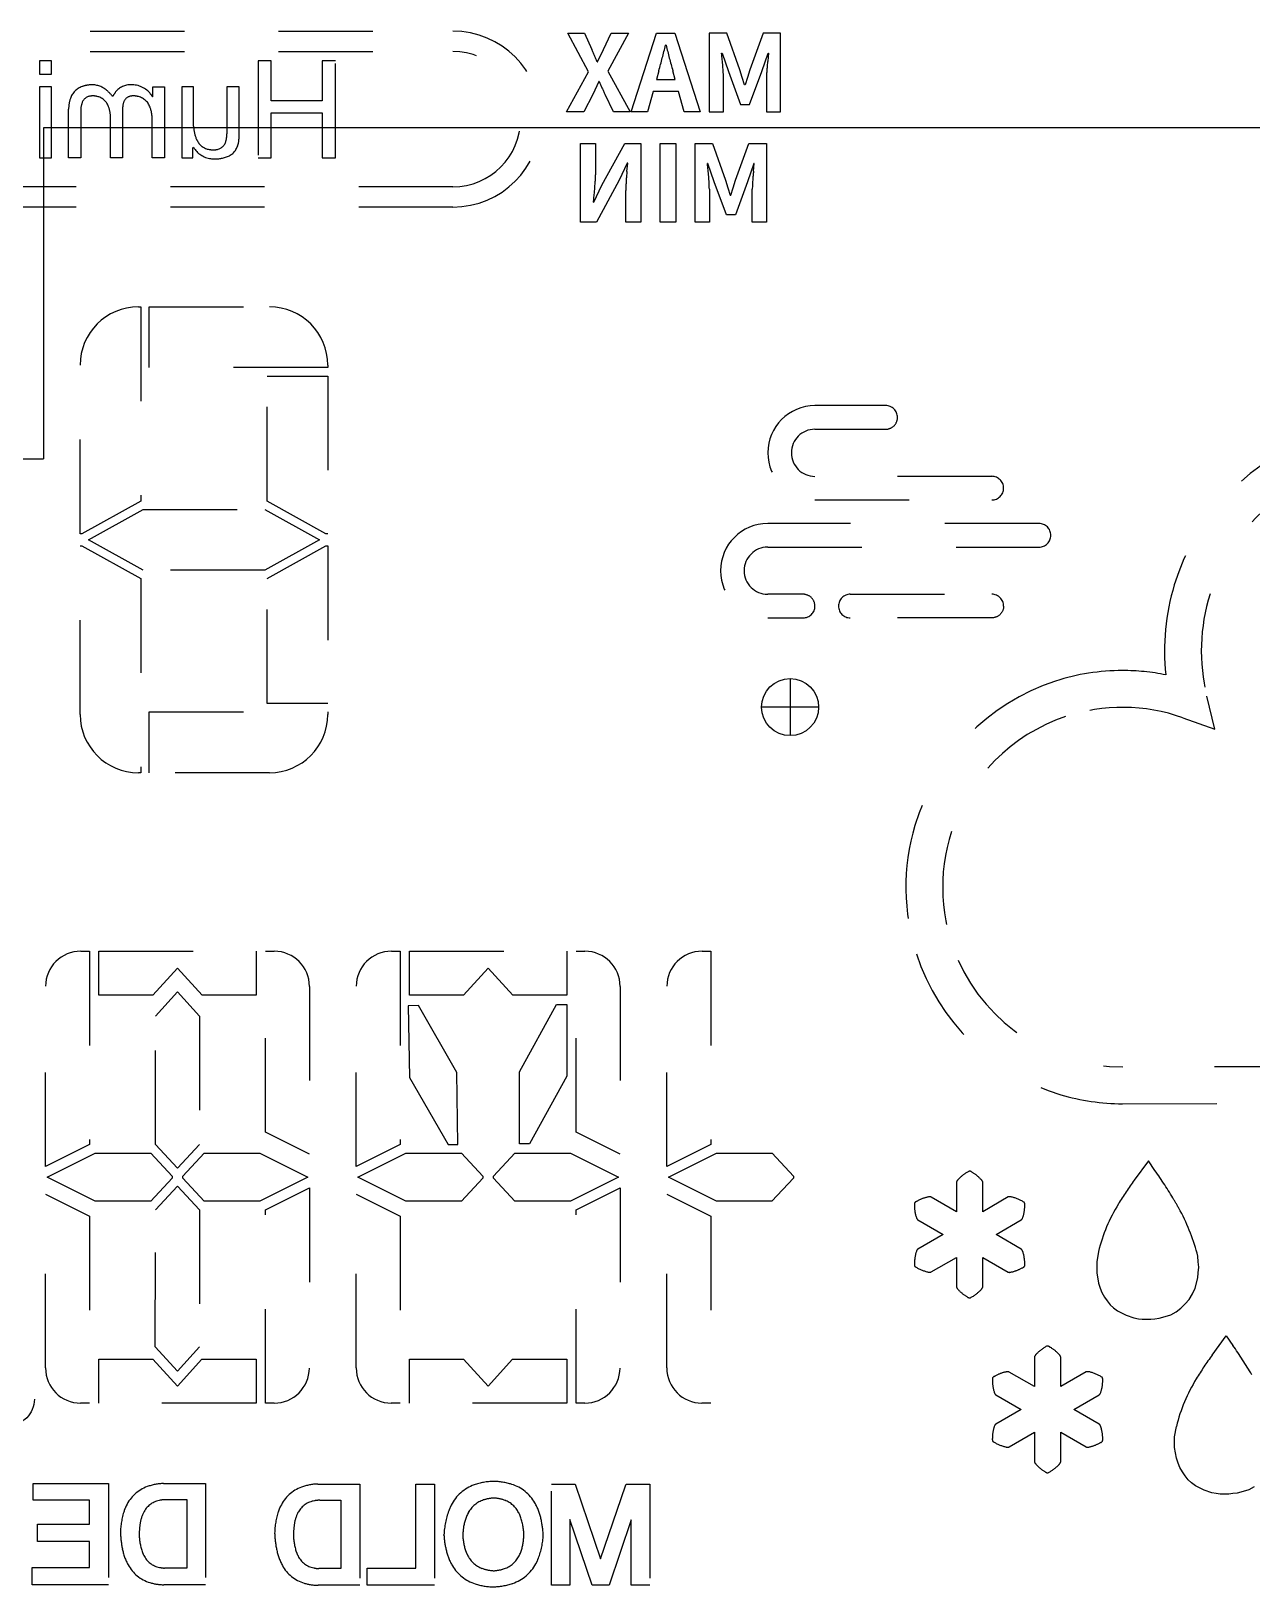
# Model space of a CAD drawing. Header units: millimetres. Extents: x 314 to 590, y -134 to 215.
# Drawn here: x 341.09 to 362.26, y 150.48 to 177.47 of the extents above; entities that cross this region are included whole.
import ezdxf

# ---------------------------------------------------------------- set-up
doc = ezdxf.new("R2010")
doc.units = ezdxf.units.MM
doc.header["$LTSCALE"] = 16.335
doc.linetypes.add('HIDDEN', pattern=[0.2, 0.1, -0.1])
doc.layers.get('0').update_dxf_attribs({"linetype": 'CONTINUOUS'})
doc.layers.add('DEFAULT_2', color=8, linetype='HIDDEN')

msp = doc.modelspace()

# ---------------------------------------------------------------- linework, layer by layer
at = {"color": 7, "linetype": 'Continuous'}
for p, q in [((341.306, 175.789), (341.306, 170.049)), ((367.206, 175.789), (341.306, 175.789)), ((336.856, 170.049), (341.306, 170.049))]:
    msp.add_line(p, q, dxfattribs=at)
at = {"layer": 'DEFAULT_2', "color": 8, "linetype": 'HIDDEN'}
for p, q in [((335.583, 177.467), (348.408, 177.467)), ((350.761, 176.759), (350.402, 177.431)), ((350.402, 177.431), (350.689, 177.431)), ((350.689, 177.431), (350.818, 177.149)), ((351.018, 177.149), (351.155, 177.431)), ((351.456, 177.431), (351.097, 176.772)), ((351.155, 177.431), (351.456, 177.431)), ((351.499, 176.068), (351.937, 177.431)), ((351.937, 177.431), (352.257, 177.431)), ((352.257, 177.431), (352.694, 176.068)), ((352.854, 177.431), (352.854, 176.068)), ((353.156, 177.431), (352.854, 177.431)), ((353.382, 176.794), (353.156, 177.431)), ((353.789, 177.431), (353.557, 176.794)), ((354.091, 177.431), (353.789, 177.431)), ((354.091, 176.068), (354.091, 177.431)), ((335.583, 177.114), (348.408, 177.114)), ((350.917, 176.934), (351.018, 177.149)), ((352.106, 177.223), (352.097, 177.223)), ((353.067, 177.083), (353.076, 177.083)), ((353.076, 177.083), (353.187, 176.764)), ((353.765, 176.764), (353.874, 177.083)), ((353.881, 177.083), (353.867, 176.948)), ((353.874, 177.083), (353.881, 177.083)), ((341.238, 176.949), (341.238, 176.719)), ((341.449, 176.949), (341.238, 176.949)), ((341.449, 176.719), (341.449, 176.949)), ((345.029, 176.949), (345.029, 175.269)), ((345.258, 176.949), (345.029, 176.949)), ((345.258, 176.26), (345.258, 176.949)), ((346.14, 176.949), (346.14, 176.26)), ((346.369, 176.949), (346.14, 176.949)), ((346.369, 175.269), (346.369, 176.949)), ((350.908, 176.934), (350.917, 176.934)), ((353.424, 176.663), (353.382, 176.794)), ((353.557, 176.794), (353.515, 176.663)), ((341.238, 176.719), (341.449, 176.719)), ((350.378, 176.068), (350.761, 176.759)), ((350.939, 176.595), (350.832, 176.37)), ((350.946, 176.595), (350.939, 176.595)), ((351.097, 176.772), (351.48, 176.068)), ((351.979, 176.779), (351.939, 176.63)), ((351.939, 176.63), (352.263, 176.63)), ((352.263, 176.63), (352.222, 176.779)), ((353.102, 176.068), (353.102, 176.637)), ((353.187, 176.764), (353.397, 176.192)), ((353.465, 176.532), (353.424, 176.663)), ((353.474, 176.532), (353.465, 176.532)), ((353.515, 176.663), (353.474, 176.532)), ((353.553, 176.192), (353.765, 176.764)), ((353.846, 176.637), (353.846, 176.068)), ((341.238, 176.499), (341.238, 175.269)), ((341.449, 176.499), (341.238, 176.499)), ((341.449, 175.269), (341.449, 176.499)), ((342.505, 176.334), (342.514, 176.343)), ((343.202, 176.324), (343.202, 176.499)), ((343.202, 176.499), (343.404, 176.499)), ((343.404, 176.499), (343.404, 175.269)), ((343.707, 176.499), (343.707, 175.269)), ((343.909, 176.499), (343.707, 176.499)), ((343.909, 175.82), (343.909, 176.499)), ((344.487, 176.499), (344.487, 175.682)), ((344.699, 176.499), (344.487, 176.499)), ((344.699, 175.617), (344.699, 176.499)), ((346.14, 176.26), (345.258, 176.26)), ((350.832, 176.37), (350.68, 176.068)), ((351.191, 176.068), (351.046, 176.37)), ((351.88, 176.418), (351.784, 176.068)), ((352.322, 176.418), (351.88, 176.418)), ((352.417, 176.068), (352.322, 176.418)), ((341.743, 175.269), (341.743, 176.113)), ((341.954, 176.058), (341.954, 175.269)), ((342.468, 175.269), (342.468, 176.012)), ((342.679, 176.113), (342.679, 175.269)), ((345.258, 175.269), (345.258, 176.049)), ((345.258, 176.049), (346.14, 176.049)), ((346.14, 176.049), (346.14, 175.269)), ((350.68, 176.068), (350.378, 176.068)), ((351.48, 176.068), (351.191, 176.068)), ((351.784, 176.068), (351.499, 176.068)), ((352.694, 176.068), (352.417, 176.068)), ((352.854, 176.068), (353.102, 176.068)), ((353.397, 176.192), (353.553, 176.192)), ((353.846, 176.068), (354.091, 176.068)), ((343.193, 175.269), (343.193, 175.939)), ((343.9, 175.443), (343.909, 175.452)), ((343.9, 175.269), (343.9, 175.443)), ((350.623, 174.155), (350.623, 175.517)), ((350.623, 175.517), (350.881, 175.517)), ((350.881, 175.517), (350.881, 174.972)), ((350.992, 174.792), (351.387, 175.517)), ((351.387, 175.517), (351.665, 175.517)), ((351.665, 175.517), (351.665, 174.155)), ((352, 174.155), (352, 175.517)), ((352, 175.517), (352.273, 175.517)), ((352.273, 175.517), (352.273, 174.155)), ((352.608, 174.155), (352.608, 175.517)), ((352.608, 175.517), (352.91, 175.517)), ((352.91, 175.517), (353.136, 174.88)), ((353.311, 174.88), (353.543, 175.517)), ((353.543, 175.517), (353.845, 175.517)), ((353.845, 175.517), (353.845, 174.155)), ((341.238, 175.269), (341.449, 175.269)), ((341.954, 175.269), (341.743, 175.269)), ((342.679, 175.269), (342.468, 175.269)), ((343.404, 175.269), (343.193, 175.269)), ((343.707, 175.269), (343.9, 175.269)), ((345.029, 175.269), (345.258, 175.269)), ((346.14, 175.269), (346.369, 175.269)), ((351.432, 175.175), (351.294, 174.882)), ((351.427, 175.031), (351.441, 175.175)), ((351.441, 175.175), (351.432, 175.175)), ((352.831, 175.169), (352.822, 175.169)), ((352.941, 174.851), (352.831, 175.169)), ((353.628, 175.169), (353.519, 174.851)), ((353.621, 175.035), (353.635, 175.169)), ((353.635, 175.169), (353.628, 175.169)), ((348.408, 174.767), (335.583, 174.767)), ((350.855, 174.497), (350.992, 174.792)), ((351.294, 174.882), (350.9, 174.155)), ((351.408, 174.155), (351.408, 174.702)), ((352.856, 174.724), (352.856, 174.155)), ((353.151, 174.278), (352.941, 174.851)), ((353.136, 174.88), (353.178, 174.75)), ((353.178, 174.75), (353.219, 174.619)), ((353.228, 174.619), (353.269, 174.75)), ((353.269, 174.75), (353.311, 174.88)), ((353.519, 174.851), (353.308, 174.278)), ((353.6, 174.155), (353.6, 174.724)), ((348.408, 174.414), (335.583, 174.414)), ((350.846, 174.497), (350.855, 174.497)), ((353.219, 174.619), (353.228, 174.619)), ((350.9, 174.155), (350.623, 174.155)), ((351.665, 174.155), (351.408, 174.155)), ((352.273, 174.155), (352, 174.155)), ((352.856, 174.155), (352.608, 174.155)), ((353.308, 174.278), (353.151, 174.278)), ((353.845, 174.155), (353.6, 174.155)), ((342.953, 172.682), (342.995, 172.682)), ((342.995, 172.682), (342.995, 169.314)), ((343.141, 171.629), (343.141, 172.682)), ((343.141, 172.682), (345.227, 172.682)), ((341.941, 168.747), (341.941, 171.671)), ((346.238, 171.671), (346.238, 171.629)), ((346.238, 171.629), (343.141, 171.629)), ((345.185, 169.314), (345.185, 171.483)), ((345.185, 171.483), (346.238, 171.483)), ((346.238, 171.483), (346.238, 168.747)), ((355.914, 170.969), (354.687, 170.969)), ((355.993, 170.576), (356.002, 170.58)), ((356.002, 170.58), (356.011, 170.585)), ((356.011, 170.585), (356.02, 170.59)), ((356.02, 170.59), (356.028, 170.595)), ((356.028, 170.595), (356.036, 170.601)), ((356.036, 170.601), (356.044, 170.607)), ((356.044, 170.607), (356.051, 170.613)), ((356.051, 170.613), (356.058, 170.62)), ((356.058, 170.62), (356.065, 170.627)), ((356.065, 170.627), (356.072, 170.635)), ((356.072, 170.635), (356.078, 170.642)), ((356.078, 170.642), (356.083, 170.65)), ((356.083, 170.65), (356.089, 170.659)), ((356.089, 170.659), (356.094, 170.667)), ((356.094, 170.667), (356.098, 170.676)), ((356.098, 170.676), (356.102, 170.685)), ((356.102, 170.685), (356.106, 170.695)), ((356.106, 170.695), (356.109, 170.704)), ((356.109, 170.704), (356.112, 170.714)), ((356.112, 170.714), (356.114, 170.724)), ((356.114, 170.724), (356.116, 170.734)), ((356.116, 170.734), (356.117, 170.744)), ((356.117, 170.744), (356.118, 170.754)), ((356.118, 170.754), (356.118, 170.765)), ((354.687, 170.56), (355.914, 170.56)), ((355.914, 170.56), (355.924, 170.561)), ((355.924, 170.561), (355.935, 170.561)), ((355.935, 170.561), (355.945, 170.563)), ((355.945, 170.563), (355.955, 170.564)), ((355.955, 170.564), (355.965, 170.567)), ((355.965, 170.567), (355.975, 170.57)), ((355.975, 170.57), (355.984, 170.573)), ((355.984, 170.573), (355.993, 170.576)), ((357.754, 169.742), (354.687, 169.742)), ((342.995, 169.314), (341.974, 168.747)), ((346.206, 168.747), (345.185, 169.314)), ((354.687, 169.333), (357.754, 169.333)), ((342.086, 168.642), (343.034, 169.168)), ((343.034, 169.168), (345.146, 169.168)), ((345.146, 169.168), (346.094, 168.642)), ((341.974, 168.747), (341.941, 168.747)), ((346.238, 168.747), (346.206, 168.747)), ((358.573, 168.924), (353.868, 168.924)), ((341.941, 165.613), (341.941, 168.536)), ((341.941, 168.536), (341.974, 168.536)), ((341.974, 168.536), (342.995, 167.97)), ((343.034, 168.115), (342.086, 168.642)), ((346.094, 168.642), (345.146, 168.115)), ((345.185, 167.97), (346.206, 168.536)), ((346.206, 168.536), (346.238, 168.536)), ((346.238, 168.536), (346.238, 165.801)), ((353.868, 168.515), (358.573, 168.515)), ((342.995, 167.97), (342.995, 164.602)), ((345.146, 168.115), (343.034, 168.115)), ((345.185, 165.801), (345.185, 167.97)), ((354.482, 167.697), (353.868, 167.697)), ((354.492, 167.697), (354.482, 167.697)), ((354.503, 167.696), (354.492, 167.697)), ((354.513, 167.694), (354.503, 167.696)), ((354.523, 167.693), (354.513, 167.694)), ((354.533, 167.69), (354.523, 167.693)), ((354.543, 167.688), (354.533, 167.69)), ((354.552, 167.684), (354.543, 167.688)), ((354.562, 167.681), (354.552, 167.684)), ((354.571, 167.677), (354.562, 167.681)), ((354.579, 167.672), (354.571, 167.677)), ((354.588, 167.667), (354.579, 167.672)), ((354.596, 167.662), (354.588, 167.667)), ((354.604, 167.656), (354.596, 167.662)), ((354.612, 167.65), (354.604, 167.656)), ((354.619, 167.644), (354.612, 167.65)), ((354.627, 167.637), (354.619, 167.644)), ((354.633, 167.63), (354.627, 167.637)), ((354.64, 167.622), (354.633, 167.63)), ((354.646, 167.615), (354.64, 167.622)), ((354.652, 167.607), (354.646, 167.615)), ((355.3, 167.697), (357.754, 167.697)), ((354.657, 167.598), (354.652, 167.607)), ((354.662, 167.59), (354.657, 167.598)), ((354.666, 167.581), (354.662, 167.59)), ((354.67, 167.572), (354.666, 167.581)), ((354.674, 167.563), (354.67, 167.572)), ((354.677, 167.553), (354.674, 167.563)), ((354.68, 167.543), (354.677, 167.553)), ((354.682, 167.534), (354.68, 167.543)), ((354.684, 167.523), (354.682, 167.534)), ((354.685, 167.513), (354.684, 167.523)), ((354.686, 167.503), (354.685, 167.513)), ((354.687, 167.492), (354.686, 167.503)), ((357.892, 167.341), (357.885, 167.334)), ((357.899, 167.348), (357.892, 167.341)), ((357.906, 167.355), (357.899, 167.348)), ((357.912, 167.362), (357.906, 167.355)), ((357.918, 167.37), (357.912, 167.362)), ((357.924, 167.378), (357.918, 167.37)), ((357.929, 167.386), (357.924, 167.378)), ((357.934, 167.395), (357.929, 167.386)), ((357.939, 167.404), (357.934, 167.395)), ((357.943, 167.413), (357.939, 167.404)), ((357.947, 167.422), (357.943, 167.413)), ((357.95, 167.432), (357.947, 167.422)), ((357.953, 167.441), (357.95, 167.432)), ((357.955, 167.451), (357.953, 167.441)), ((357.957, 167.461), (357.955, 167.451)), ((357.958, 167.471), (357.957, 167.461)), ((357.959, 167.482), (357.958, 167.471)), ((357.959, 167.492), (357.959, 167.482)), ((353.868, 167.288), (354.482, 167.288)), ((357.754, 167.288), (355.3, 167.288)), ((357.765, 167.288), (357.754, 167.288)), ((357.775, 167.289), (357.765, 167.288)), ((357.786, 167.29), (357.775, 167.289)), ((357.796, 167.292), (357.786, 167.29)), ((357.806, 167.294), (357.796, 167.292)), ((357.815, 167.297), (357.806, 167.294)), ((357.825, 167.3), (357.815, 167.297)), ((357.834, 167.304), (357.825, 167.3)), ((357.843, 167.308), (357.834, 167.304)), ((357.852, 167.312), (357.843, 167.308)), ((357.861, 167.317), (357.852, 167.312)), ((357.869, 167.323), (357.861, 167.317)), ((357.877, 167.328), (357.869, 167.323)), ((357.885, 167.334), (357.877, 167.328)), ((346.238, 165.801), (345.185, 165.801)), ((361.624, 165.357), (361.483, 165.932)), ((343.141, 164.602), (343.141, 165.655)), ((343.141, 165.655), (346.238, 165.655)), ((346.238, 165.655), (346.238, 165.613)), ((361.066, 165.555), (361.624, 165.357)), ((342.995, 164.602), (342.953, 164.602)), ((345.227, 164.602), (343.141, 164.602)), ((341.954, 161.505), (342.106, 161.505)), ((342.106, 161.505), (342.105, 158.15)), ((342.267, 160.742), (342.268, 161.505)), ((342.268, 161.505), (344.997, 161.504)), ((344.997, 161.504), (344.997, 160.742)), ((345.157, 158.363), (345.158, 161.504)), ((345.158, 161.504), (345.31, 161.504)), ((347.342, 161.505), (347.494, 161.505)), ((347.494, 161.505), (347.493, 158.15)), ((347.655, 160.742), (347.655, 161.505)), ((347.655, 161.505), (350.385, 161.504)), ((350.385, 161.504), (350.384, 160.742)), ((350.545, 158.363), (350.546, 161.504)), ((350.546, 161.504), (350.698, 161.504)), ((352.729, 161.505), (352.882, 161.505)), ((352.882, 161.505), (352.881, 158.15)), ((343.632, 161.211), (343.206, 160.742)), ((344.058, 160.742), (343.632, 161.211)), ((349.02, 161.211), (348.594, 160.742)), ((349.446, 160.742), (349.02, 161.211)), ((341.342, 157.769), (341.343, 160.895)), ((345.921, 160.894), (345.92, 157.981)), ((346.73, 157.769), (346.731, 160.895)), ((351.308, 160.894), (351.307, 157.981)), ((352.118, 157.769), (352.119, 160.895)), ((343.206, 160.742), (342.267, 160.742)), ((343.249, 160.379), (343.632, 160.8)), ((343.632, 160.8), (344.015, 160.378)), ((344.997, 160.742), (344.058, 160.742)), ((348.594, 160.742), (347.655, 160.742)), ((350.384, 160.742), (349.446, 160.742)), ((343.248, 158.151), (343.249, 160.379)), ((344.015, 160.378), (344.014, 158.151)), ((347.81, 160.56), (347.633, 160.556)), ((347.633, 160.556), (347.655, 159.315)), ((348.474, 159.402), (347.81, 160.56)), ((349.563, 159.412), (350.207, 160.58)), ((350.207, 160.58), (350.384, 160.58)), ((350.384, 160.58), (350.384, 159.339)), ((347.655, 159.315), (348.323, 158.15)), ((348.496, 158.153), (348.474, 159.402)), ((349.563, 158.162), (349.563, 159.412)), ((350.384, 159.339), (349.736, 158.162)), ((373.049, 159.497), (360.024, 159.497)), ((360.021, 158.859), (373.525, 158.883)), ((345.92, 157.981), (345.157, 158.363)), ((351.307, 157.981), (350.545, 158.363)), ((342.105, 158.15), (341.342, 157.769)), ((341.37, 157.585), (342.205, 158.002)), ((342.205, 158.002), (343.167, 158.002)), ((343.167, 158.002), (343.539, 157.604)), ((343.631, 157.741), (343.248, 158.151)), ((344.014, 158.151), (343.631, 157.741)), ((343.723, 157.604), (344.095, 158.001)), ((344.095, 158.001), (345.057, 158.001)), ((345.057, 158.001), (345.892, 157.584)), ((347.493, 158.15), (346.73, 157.769)), ((346.758, 157.585), (347.593, 158.002)), ((347.593, 158.002), (348.555, 158.002)), ((348.323, 158.15), (348.496, 158.153)), ((348.555, 158.002), (348.927, 157.604)), ((349.111, 157.604), (349.483, 158.001)), ((349.483, 158.001), (350.445, 158.001)), ((349.736, 158.162), (349.563, 158.162)), ((350.445, 158.001), (351.279, 157.584)), ((352.881, 158.15), (352.118, 157.769)), ((352.146, 157.585), (352.98, 158.002)), ((352.98, 158.002), (353.943, 158.002)), ((353.943, 158.002), (354.315, 157.604)), ((357.418, 157.667), (357.409, 157.672)), ((357.427, 157.661), (357.418, 157.667)), ((357.436, 157.655), (357.427, 157.661)), ((357.445, 157.649), (357.436, 157.655)), ((357.455, 157.642), (357.445, 157.649)), ((360.469, 157.869), (360.224, 157.533)), ((360.584, 157.701), (360.469, 157.869)), ((342.205, 157.168), (341.37, 157.585)), ((343.539, 157.565), (343.167, 157.167)), ((343.248, 157.018), (343.631, 157.428)), ((343.539, 157.604), (343.539, 157.565)), ((343.631, 157.428), (344.014, 157.018)), ((343.723, 157.565), (343.723, 157.604)), ((344.095, 157.167), (343.723, 157.565)), ((345.892, 157.584), (345.057, 157.167)), ((345.157, 157.018), (345.92, 157.399)), ((345.92, 157.399), (345.919, 154.273)), ((347.592, 157.168), (346.758, 157.585)), ((348.927, 157.565), (348.555, 157.167)), ((348.927, 157.604), (348.927, 157.565)), ((349.111, 157.565), (349.111, 157.604)), ((349.483, 157.167), (349.111, 157.565)), ((351.279, 157.584), (350.445, 157.167)), ((350.544, 157.018), (351.307, 157.399)), ((351.307, 157.399), (351.306, 154.273)), ((352.98, 157.168), (352.146, 157.585)), ((354.315, 157.565), (353.942, 157.167)), ((354.315, 157.604), (354.315, 157.565)), ((357.141, 157.491), (357.141, 156.986)), ((357.172, 157.546), (357.165, 157.538)), ((357.18, 157.554), (357.172, 157.546)), ((357.188, 157.562), (357.18, 157.554)), ((357.598, 156.986), (357.598, 157.495)), ((341.341, 154.275), (341.342, 157.29)), ((341.342, 157.29), (342.105, 156.909)), ((343.167, 157.167), (342.205, 157.168)), ((345.057, 157.167), (344.095, 157.167)), ((346.729, 154.275), (346.73, 157.29)), ((346.73, 157.29), (347.493, 156.909)), ((348.555, 157.167), (347.592, 157.168)), ((350.445, 157.167), (349.483, 157.167)), ((352.117, 154.275), (352.118, 157.29)), ((352.118, 157.29), (352.881, 156.909)), ((353.942, 157.167), (352.98, 157.168)), ((356.46, 157.17), (356.452, 157.165)), ((356.47, 157.175), (356.46, 157.17)), ((356.479, 157.18), (356.47, 157.175)), ((356.49, 157.185), (356.479, 157.18)), ((356.501, 157.19), (356.49, 157.185)), ((357.141, 156.986), (356.703, 157.238)), ((358.039, 157.241), (357.598, 156.986)), ((358.1, 157.239), (358.09, 157.241)), ((358.326, 157.076), (358.327, 157.086)), ((358.327, 157.086), (358.327, 157.096)), ((342.105, 156.909), (342.104, 153.664)), ((343.247, 154.643), (343.248, 157.018)), ((344.014, 157.018), (344.013, 154.643)), ((345.156, 153.663), (345.157, 157.018)), ((347.493, 156.909), (347.492, 153.664)), ((350.543, 153.663), (350.544, 157.018)), ((352.881, 156.909), (352.88, 153.664)), ((356.441, 156.898), (356.444, 156.888)), ((356.471, 156.844), (356.912, 156.589)), ((357.827, 156.589), (358.264, 156.842)), ((358.324, 157.042), (358.325, 157.054)), ((358.325, 157.065), (358.326, 157.076)), ((358.325, 157.054), (358.325, 157.065)), ((356.912, 156.589), (356.471, 156.335)), ((358.264, 156.337), (357.827, 156.589)), ((358.296, 156.282), (358.293, 156.292)), ((359.603, 156.296), (359.573, 156.115)), ((356.413, 156.103), (356.412, 156.093)), ((356.412, 156.093), (356.412, 156.083)), ((356.414, 156.125), (356.413, 156.114)), ((356.413, 156.114), (356.413, 156.103)), ((356.415, 156.137), (356.414, 156.125)), ((356.703, 155.941), (357.141, 156.193)), ((357.141, 156.193), (357.141, 155.688)), ((357.598, 156.193), (358.039, 155.938)), ((357.598, 155.684), (357.598, 156.193)), ((358.259, 155.999), (358.269, 156.004)), ((358.269, 156.004), (358.278, 156.009)), ((358.278, 156.009), (358.287, 156.014)), ((359.573, 156.115), (359.573, 155.927)), ((361.335, 156.115), (361.327, 156.213)), ((361.342, 156.025), (361.335, 156.115)), ((361.335, 155.927), (361.342, 156.025)), ((356.64, 155.94), (356.65, 155.938)), ((358.238, 155.989), (358.249, 155.994)), ((358.249, 155.994), (358.259, 155.999)), ((359.573, 155.927), (359.603, 155.746)), ((359.603, 155.746), (359.633, 155.656)), ((361.282, 155.656), (361.327, 155.837)), ((361.327, 155.837), (361.335, 155.927)), ((357.284, 155.537), (357.294, 155.53)), ((357.294, 155.53), (357.303, 155.524)), ((357.303, 155.524), (357.312, 155.518)), ((357.312, 155.518), (357.321, 155.512)), ((357.321, 155.512), (357.329, 155.507)), ((357.567, 155.631), (357.573, 155.639)), ((359.633, 155.656), (359.663, 155.581)), ((359.663, 155.581), (359.709, 155.505)), ((359.709, 155.505), (359.754, 155.437)), ((361.177, 155.46), (361.237, 155.558)), ((361.237, 155.558), (361.282, 155.656)), ((359.754, 155.437), (359.806, 155.37)), ((359.806, 155.37), (359.867, 155.317)), ((359.867, 155.317), (359.934, 155.264)), ((359.934, 155.264), (360.085, 155.189)), ((360.763, 155.166), (360.86, 155.196)), ((360.86, 155.196), (360.951, 155.249)), ((360.951, 155.249), (361.033, 155.309)), ((361.033, 155.309), (361.109, 155.385)), ((361.109, 155.385), (361.177, 155.46)), ((360.085, 155.189), (360.22, 155.144)), ((360.22, 155.144), (360.296, 155.129)), ((360.296, 155.129), (360.364, 155.121)), ((360.364, 155.121), (360.514, 155.121)), ((360.514, 155.121), (360.582, 155.129)), ((360.582, 155.129), (360.657, 155.136)), ((360.657, 155.136), (360.763, 155.166)), ((361.576, 154.498), (361.82, 154.834)), ((361.82, 154.834), (361.935, 154.667)), ((342.265, 153.664), (342.265, 154.427)), ((342.265, 154.427), (343.204, 154.427)), ((343.204, 154.427), (343.63, 153.957)), ((343.63, 154.221), (343.247, 154.643)), ((344.013, 154.643), (343.63, 154.221)), ((343.63, 153.957), (344.056, 154.427)), ((344.056, 154.427), (344.995, 154.426)), ((344.995, 154.426), (344.994, 153.663)), ((347.653, 153.664), (347.653, 154.427)), ((347.653, 154.427), (348.592, 154.427)), ((348.592, 154.427), (349.018, 153.957)), ((349.018, 153.957), (349.444, 154.427)), ((349.444, 154.427), (350.382, 154.426)), ((350.382, 154.426), (350.382, 153.663)), ((358.492, 154.456), (358.492, 153.951)), ((358.524, 154.512), (358.517, 154.504)), ((358.769, 154.632), (358.761, 154.637)), ((358.778, 154.627), (358.769, 154.632)), ((358.787, 154.621), (358.778, 154.627)), ((358.797, 154.614), (358.787, 154.621)), ((358.807, 154.607), (358.797, 154.614)), ((358.95, 153.951), (358.95, 154.461)), ((357.812, 154.135), (357.804, 154.131)), ((357.821, 154.14), (357.812, 154.135)), ((357.831, 154.145), (357.821, 154.14)), ((357.841, 154.15), (357.831, 154.145)), ((357.852, 154.155), (357.841, 154.15)), ((358.492, 153.951), (358.055, 154.204)), ((359.391, 154.206), (358.95, 153.951)), ((359.452, 154.205), (359.442, 154.207)), ((357.793, 153.863), (357.796, 153.853)), ((359.675, 154.007), (359.676, 154.019)), ((359.676, 154.019), (359.677, 154.03)), ((359.677, 154.03), (359.678, 154.041)), ((359.678, 154.052), (359.678, 154.062)), ((359.678, 154.041), (359.678, 154.052)), ((342.104, 153.664), (341.952, 153.664)), ((344.994, 153.663), (342.265, 153.664)), ((345.308, 153.663), (345.156, 153.663)), ((347.492, 153.664), (347.339, 153.664)), ((350.382, 153.663), (347.653, 153.664)), ((350.696, 153.663), (350.543, 153.663)), ((352.88, 153.664), (352.727, 153.664)), ((357.822, 153.81), (358.263, 153.555)), ((359.179, 153.555), (359.616, 153.807)), ((358.263, 153.555), (357.822, 153.3)), ((359.616, 153.302), (359.179, 153.555)), ((357.765, 153.079), (357.764, 153.069)), ((357.764, 153.069), (357.764, 153.058)), ((357.764, 153.058), (357.764, 153.048)), ((357.766, 153.091), (357.765, 153.079)), ((357.767, 153.103), (357.766, 153.091)), ((358.055, 152.906), (358.492, 153.159)), ((358.492, 153.159), (358.492, 152.654)), ((358.95, 153.159), (359.391, 152.904)), ((358.95, 152.649), (358.95, 153.159)), ((359.648, 153.247), (359.645, 153.257)), ((360.925, 153.08), (360.955, 153.261)), ((360.925, 152.892), (360.925, 153.08)), ((357.991, 152.906), (358.001, 152.904)), ((359.59, 152.954), (359.6, 152.959)), ((359.6, 152.959), (359.611, 152.965)), ((359.611, 152.965), (359.621, 152.969)), ((359.621, 152.969), (359.63, 152.974)), ((359.63, 152.974), (359.638, 152.979)), ((360.955, 152.712), (360.925, 152.892)), ((358.636, 152.502), (358.645, 152.495)), ((358.645, 152.495), (358.655, 152.489)), ((358.918, 152.597), (358.925, 152.604)), ((360.985, 152.621), (360.955, 152.712)), ((361.015, 152.546), (360.985, 152.621)), ((361.06, 152.471), (361.015, 152.546)), ((341.128, 151.981), (341.128, 152.271)), ((341.128, 152.271), (342.433, 152.271)), ((342.433, 152.271), (342.433, 150.513)), ((343.389, 152.271), (344.118, 152.271)), ((344.118, 152.271), (344.118, 150.513)), ((346.064, 152.261), (346.793, 152.261)), ((346.793, 152.261), (346.793, 150.504)), ((347.763, 150.802), (347.763, 152.261)), ((347.763, 152.261), (348.089, 152.261)), ((348.089, 152.261), (348.089, 150.504)), ((350.119, 152.261), (350.531, 152.261)), ((350.119, 150.504), (350.119, 152.261)), ((350.531, 152.261), (350.967, 150.962)), ((350.967, 150.962), (351.4, 152.228)), ((351.4, 152.228), (351.411, 152.261)), ((351.411, 152.261), (351.823, 152.261)), ((351.823, 152.261), (351.823, 150.504)), ((358.655, 152.489), (358.664, 152.483)), ((358.664, 152.483), (358.673, 152.477)), ((358.673, 152.477), (358.681, 152.472)), ((361.105, 152.403), (361.06, 152.471)), ((361.158, 152.335), (361.105, 152.403)), ((361.218, 152.282), (361.158, 152.335)), ((361.286, 152.23), (361.218, 152.282)), ((361.437, 152.154), (361.286, 152.23)), ((342.107, 151.981), (341.128, 151.981)), ((342.107, 151.563), (342.107, 151.981)), ((343.427, 151.99), (343.792, 151.99)), ((343.792, 151.99), (343.792, 150.802)), ((346.102, 151.981), (346.467, 151.981)), ((346.467, 151.981), (346.467, 150.793)), ((361.572, 152.109), (361.437, 152.154)), ((361.647, 152.094), (361.572, 152.109)), ((361.715, 152.087), (361.647, 152.094)), ((361.866, 152.087), (361.715, 152.087)), ((361.933, 152.094), (361.866, 152.087)), ((362.009, 152.102), (361.933, 152.094)), ((362.114, 152.132), (362.009, 152.102)), ((362.212, 152.162), (362.114, 152.132)), ((362.302, 152.215), (362.212, 152.162)), ((341.201, 151.265), (341.201, 151.563)), ((341.201, 151.563), (342.107, 151.563)), ((350.822, 150.504), (350.436, 151.647)), ((350.436, 151.647), (350.436, 150.504)), ((351.497, 151.641), (351.12, 150.504)), ((351.497, 150.504), (351.497, 151.641)), ((342.107, 151.265), (341.201, 151.265)), ((342.107, 150.812), (342.107, 151.265)), ((348.252, 151.375), (348.252, 151.381)), ((341.11, 150.513), (341.11, 150.812)), ((341.11, 150.812), (342.107, 150.812)), ((343.792, 150.802), (343.407, 150.802)), ((346.467, 150.793), (346.082, 150.793)), ((346.921, 150.504), (346.921, 150.802)), ((346.921, 150.802), (347.763, 150.802)), ((342.433, 150.513), (341.11, 150.513)), ((344.118, 150.513), (343.396, 150.513)), ((346.793, 150.504), (346.071, 150.504)), ((348.089, 150.504), (346.921, 150.504)), ((350.436, 150.504), (350.119, 150.504)), ((351.12, 150.504), (350.822, 150.504)), ((351.823, 150.504), (351.497, 150.504))]:
    msp.add_line(p, q, dxfattribs=at)
at = {"layer": 'DEFAULT_2', "color": 8, "linetype": 'Continuous'}
for p, q in [((354.256, 166.233), (354.256, 165.244)), ((354.75, 165.739), (353.762, 165.739))]:
    msp.add_line(p, q, dxfattribs=at)
msp.add_circle((354.256, 165.739), 0.494, dxfattribs=at)
at = {"layer": 'DEFAULT_2', "color": 8, "linetype": 'HIDDEN'}
msp.add_circle((340.696, 153.732), 0.453, dxfattribs=at)
for centre, radius, start, end in [((348.408, 175.94), 1.526, 270, 90), ((348.408, 175.94), 1.174, 269.9999, 89.9999), ((347.015, 175.43), 4.173, 21.1208, 24.3274), ((340.783, 179.99), 11.647, 343.9986, 346.257), ((361.699, 179.493), 9.858, 193.317, 195.9828), ((348.567, 176.505), 4.537, 1.6662, 7.3123), ((356.824, 176.591), 2.978, 173.1089, 179.1091), ((342.164, 175.978), 0.559, 93.6986, 109.6223), ((342.144, 176.142), 0.394, 51.0436, 92.2819), ((342.814, 176.21), 0.326, 87.9638, 141.9726), ((342.835, 176.117), 0.419, 37.8524, 91.3261), ((354.516, 178.041), 3.852, 202.048, 205.7026), ((342.339, 176.108), 0.596, 161.4907, 179.4708), ((342.087, 176.193), 0.331, 109.5745, 161.5944), ((342.143, 176.165), 0.176, 94.99, 157.1922), ((342.168, 176.032), 0.311, 87.0718, 97.5622), ((342.141, 175.942), 0.403, 76.2906, 83.877), ((342.178, 176.067), 0.273, 22.4822, 77.4752), ((341.975, 175.923), 0.671, 37.7795, 51.5949), ((342.898, 176.143), 0.433, 141.8739, 152.5883), ((342.846, 176.185), 0.156, 97.1502, 157.1387), ((342.87, 176.076), 0.267, 75.6119, 99.4114), ((342.886, 176.052), 0.286, 19.9971, 79.9033), ((342.699, 175.995), 0.602, 33.1974, 39.0266), ((342.367, 176.085), 0.414, 159.0124, 183.6925), ((341.957, 175.974), 0.512, 4.2555, 22.6265), ((343.017, 176.122), 0.338, 158.5652, 181.4275), ((342.579, 175.938), 0.614, 0.0787, 20.2307), ((344.601, 175.854), 0.693, 182.8549, 201.6883), ((344.255, 175.65), 0.398, 209.7989, 263.1038), ((344.302, 175.747), 0.375, 203.3674, 212.3324), ((344.231, 175.699), 0.29, 211.8079, 262.8549), ((344.282, 175.605), 0.195, 278.3554, 346.8479), ((344.016, 175.679), 0.471, 345.4477, 0.3573), ((344.385, 175.574), 0.306, 288.4371, 341.4616), ((344.215, 175.625), 0.484, 342.0836, 359.0874), ((344.251, 175.742), 0.335, 260.3406, 280.1699), ((344.283, 175.858), 0.608, 262.7763, 289.0872), ((348.321, 174.592), 4.537, 1.6662, 7.3123), ((348.846, 174.976), 2.035, 356.565, 359.9106), ((354.767, 174.666), 3.36, 173.7549, 179.3832), ((356.578, 174.678), 2.978, 173.1089, 179.1091), ((340.756, 175.564), 10.146, 353.9648, 355.9844), ((342.953, 171.671), 1.011, 90.0076, 179.9924), ((345.227, 171.671), 1.011, 0.0076, 89.9924), ((354.687, 170.151), 0.818, 90, 270), ((355.914, 170.765), 0.205, 0.0001, 89.9887), ((354.687, 170.151), 0.409, 90, 270), ((364.685, 166.704), 3.94, 107.5865, 162.9417), ((364.684, 166.705), 3.299, 108.6435, 162.4105), ((357.754, 169.538), 0.205, 270, 90), ((353.868, 168.106), 0.818, 90, 270), ((358.573, 168.72), 0.205, 270, 90), ((353.868, 168.106), 0.409, 90, 270), ((355.3, 167.492), 0.205, 90, 270), ((357.754, 167.492), 0.205, 0.0183, 89.9929), ((364.675, 166.718), 3.926, 163.0999, 186.1378), ((364.678, 166.717), 3.29, 162.5793, 193.8095), ((354.482, 167.492), 0.205, 270.0027, 359.9972), ((360.018, 162.631), 3.743, 89.9483, 108.0029), ((360.023, 162.621), 3.753, 78.4889, 90.0261), ((360.035, 162.603), 3.775, 108.1157, 163.2927), ((360.021, 162.612), 3.123, 70.4551, 108.4826), ((342.953, 165.613), 1.011, 180.0076, 269.9924), ((345.227, 165.613), 1.011, 270.0076, 359.9924), ((360.033, 162.605), 3.134, 108.6445, 161.8832), ((360.029, 162.616), 3.765, 163.4623, 197.9488), ((360.022, 162.617), 3.12, 162.0325, 203.9356), ((341.954, 160.895), 0.61, 89.9913, 179.9746), ((345.31, 160.894), 0.61, 359.9913, 89.9746), ((347.342, 160.895), 0.61, 89.9913, 179.9746), ((350.698, 160.894), 0.61, 359.9913, 89.9746), ((352.729, 160.895), 0.61, 89.9913, 179.9746), ((360.034, 162.63), 3.775, 198.1145, 253.2923), ((360.026, 162.623), 3.126, 204.0101, 269.9694), ((360.018, 162.606), 3.747, 253.4225, 270.0441), ((357.686, 157.061), 0.707, 117.9836, 134.7992), ((357.374, 157.649), 0.0412, 96.1817, 118.5903), ((357.342, 157.576), 0.117, 54.9006, 76.6424), ((357.124, 157.141), 0.6, 40.2673, 56.5877), ((352.424, 152.05), 9.926, 31.2066, 34.7043), ((357.181, 157.489), 0.0409, 156.0977, 177.7263), ((357.27, 157.446), 0.14, 138.8378, 154.8579), ((357.537, 157.487), 0.0616, 7.5793, 42.6421), ((365.23, 153.899), 6.186, 144.0223, 148.6132), ((356.454, 157.123), 0.0415, 156.0964, 178.5673), ((357.155, 157.101), 0.743, 178.2559, 195.9163), ((356.501, 157.059), 0.117, 114.9597, 136.5682), ((356.762, 156.66), 0.591, 99.5293, 116.2697), ((356.677, 157.177), 0.0664, 66.3975, 100.8805), ((358.056, 157.209), 0.0358, 94.3957, 117.1555), ((358.061, 157.105), 0.139, 77.7756, 93.2478), ((357.919, 156.518), 0.744, 58.2744, 75.8994), ((358.289, 157.115), 0.0414, 36.102, 58.5898), ((358.211, 157.106), 0.116, 354.9515, 16.5976), ((362.471, 155.576), 2.957, 148.5167, 165.9192), ((356.981, 154.839), 4.583, 28.1199, 30.9045), ((356.577, 156.93), 0.139, 197.805, 213.2975), ((356.49, 156.874), 0.036, 214.4495, 237.1675), ((358.225, 156.895), 0.0663, 306.3756, 340.8861), ((357.734, 157.08), 0.591, 339.5279, 356.2668), ((358.079, 155.408), 3.346, 13.925, 28.3956), ((357.014, 156.102), 0.6, 160.2496, 176.5911), ((356.508, 156.286), 0.0617, 127.5581, 162.6132), ((358.242, 156.302), 0.0408, 36.1457, 57.8005), ((358.161, 156.247), 0.139, 18.8587, 34.9029), ((357.6, 156.076), 0.726, 358.3028, 16.4379), ((356.528, 156.073), 0.116, 174.9022, 196.6516), ((356.45, 156.064), 0.0413, 216.1788, 238.5614), ((356.81, 156.647), 0.726, 238.3046, 256.4337), ((358.238, 156.119), 0.117, 294.8877, 316.628), ((358.285, 156.056), 0.0412, 336.1332, 358.5615), ((356.677, 156.075), 0.14, 258.8579, 274.8941), ((356.684, 155.977), 0.0409, 276.1359, 297.7614), ((358.063, 155.995), 0.0616, 247.6386, 282.6656), ((357.969, 156.527), 0.601, 280.2847, 296.5749), ((357.206, 155.696), 0.0664, 186.438, 220.9135), ((357.595, 156.01), 0.566, 219.1739, 236.6517), ((357.396, 155.602), 0.117, 234.9511, 256.5528), ((357.365, 155.53), 0.0415, 276.0892, 298.5718), ((357.033, 156.148), 0.743, 298.2575, 315.9061), ((357.47, 155.732), 0.139, 317.7914, 333.2886), ((357.562, 155.685), 0.0358, 334.4406, 357.2018), ((358.725, 154.614), 0.0413, 96.1488, 118.5488), ((358.694, 154.542), 0.117, 54.8787, 76.6172), ((353.772, 149.013), 9.93, 31.2061, 34.7024), ((358.533, 154.454), 0.041, 156.142, 177.7379), ((358.622, 154.412), 0.14, 138.8723, 154.9013), ((359.05, 154.012), 0.726, 118.2992, 136.45), ((358.476, 154.106), 0.601, 40.2562, 56.5717), ((358.889, 154.452), 0.0617, 7.5767, 42.6297), ((366.583, 150.863), 6.188, 144.0198, 148.6089), ((341.952, 154.275), 0.61, 179.9913, 269.9746), ((345.308, 154.274), 0.61, 269.9913, 359.9746), ((347.34, 154.275), 0.61, 179.9913, 269.9746), ((350.696, 154.274), 0.61, 269.9913, 359.9746), ((352.727, 154.275), 0.61, 179.9913, 269.9746), ((357.853, 154.025), 0.116, 114.9679, 136.6546), ((358.114, 153.625), 0.591, 99.5513, 116.2707), ((358.028, 154.143), 0.0664, 66.4665, 100.9122), ((359.407, 154.174), 0.0358, 94.3958, 117.1555), ((359.413, 154.071), 0.139, 77.7759, 93.2478), ((359.271, 153.483), 0.744, 58.2789, 75.8988), ((359.64, 154.081), 0.0414, 36.1143, 58.5959), ((358.507, 154.067), 0.743, 178.2524, 195.9101), ((357.806, 154.088), 0.0412, 156.0145, 178.5857), ((357.928, 153.896), 0.139, 197.7999, 213.3286), ((359.086, 154.046), 0.591, 339.5172, 356.2587), ((359.562, 154.072), 0.116, 354.949, 16.5973), ((363.822, 152.542), 2.956, 148.5124, 165.9194), ((357.841, 153.84), 0.0358, 214.4848, 237.2955), ((359.576, 153.861), 0.0665, 306.4249, 340.8625), ((357.88, 153.038), 0.117, 174.9148, 196.6407), ((358.365, 153.067), 0.6, 160.2586, 176.5971), ((357.86, 153.251), 0.0617, 127.5754, 162.6217), ((359.594, 153.268), 0.041, 36.1236, 57.7231), ((359.512, 153.212), 0.14, 18.8626, 34.8839), ((358.952, 153.042), 0.726, 358.3063, 16.4436), ((357.801, 153.029), 0.0414, 216.241, 238.5735), ((358.162, 153.613), 0.727, 238.3104, 256.4136), ((358.028, 153.04), 0.139, 258.8431, 274.8912), ((358.036, 152.942), 0.0408, 276.1348, 297.7924), ((359.415, 152.961), 0.0615, 247.5215, 282.6263), ((359.321, 153.491), 0.6, 280.2474, 296.5756), ((359.589, 153.085), 0.117, 294.885, 316.6179), ((359.636, 153.021), 0.0412, 336.1405, 358.5624), ((358.558, 152.661), 0.0664, 186.4336, 220.8937), ((358.964, 152.994), 0.591, 219.5369, 236.2617), ((358.384, 153.114), 0.744, 298.269, 315.9056), ((358.822, 152.698), 0.139, 317.7928, 333.2896), ((358.914, 152.651), 0.0359, 334.4416, 357.2021), ((343.426, 151.326), 0.945, 92.2771, 109.6941), ((346.102, 151.316), 0.946, 92.2768, 109.6779), ((349.02, 151.571), 0.718, 109.9068, 153.2219), ((349.132, 151.253), 1.054, 91.186, 109.7139), ((349.095, 151.199), 1.108, 72.4726, 89.261), ((349.217, 151.582), 0.706, 29.8283, 72.5028), ((358.748, 152.568), 0.117, 234.9543, 256.5922), ((358.717, 152.496), 0.0414, 276.1025, 298.5912), ((343.323, 151.613), 0.64, 109.6245, 155.0065), ((343.393, 151.594), 0.39, 98.8519, 150.6971), ((343.448, 151.358), 0.632, 91.9449, 100.533), ((345.998, 151.604), 0.639, 109.602, 154.9935), ((346.068, 151.585), 0.39, 98.8519, 150.6971), ((346.123, 151.349), 0.632, 91.9449, 100.533), ((349.082, 151.544), 0.463, 107.8802, 151.432), ((349.153, 151.33), 0.688, 93.3889, 107.9933), ((349.091, 151.388), 0.629, 69.6682, 88.0458), ((349.152, 151.561), 0.446, 27.7939, 69.3917), ((343.933, 151.39), 1.292, 161.8327, 178.8662), ((343.506, 151.515), 0.848, 154.1955, 160.8156), ((343.594, 151.488), 0.618, 151.2449, 171.4066), ((346.608, 151.382), 1.292, 161.8284, 178.8675), ((346.18, 151.506), 0.847, 154.1861, 160.8098), ((346.269, 151.479), 0.618, 151.2449, 171.4066), ((349.668, 151.313), 1.417, 160.0984, 177.2348), ((349.212, 151.46), 0.938, 152.4759, 159.0948), ((349.366, 151.398), 0.782, 151.9453, 173.407), ((349.01, 151.477), 0.611, 20.5393, 28.525), ((348.614, 151.354), 1.025, 1.223, 19.2184), ((348.974, 151.445), 0.985, 12.685, 29.6835), ((344.325, 151.478), 1.684, 182.1014, 191.6272), ((344.131, 151.388), 1.163, 170.5226, 179.5486), ((346.806, 151.379), 1.163, 170.5226, 179.5486), ((349.906, 151.304), 1.329, 172.0814, 176.821), ((348.388, 151.304), 1.588, 2.5353, 13.006), ((343.985, 151.408), 1.018, 180.5959, 198.0602), ((347.001, 151.469), 1.686, 182.0998, 191.6216), ((346.66, 151.399), 1.018, 180.5959, 198.0602), ((349.737, 151.461), 1.487, 183.3507, 194.003), ((349.575, 151.421), 0.998, 182.4942, 199.4251), ((348.907, 151.343), 0.727, 331.6113, 354.1256), ((348.399, 151.426), 1.241, 352.7302, 357.6853), ((348.653, 151.441), 1.323, 339.3135, 357.1377), ((343.643, 151.328), 0.987, 191.1003, 208.4549), ((343.553, 151.283), 0.569, 199.5688, 207.2763), ((343.393, 151.192), 0.385, 206.0895, 258.8692), ((346.318, 151.319), 0.987, 191.0937, 208.4487), ((346.228, 151.274), 0.569, 199.5688, 207.2763), ((346.068, 151.183), 0.385, 206.0895, 258.8692), ((349.217, 151.327), 0.95, 193.7187, 210.683), ((349.213, 151.307), 0.618, 200.6036, 208.3536), ((349.075, 151.227), 0.459, 207.6805, 249.2056), ((349.156, 151.217), 0.448, 286.2393, 330.7673), ((349.213, 151.215), 0.717, 288.856, 331.9302), ((349.063, 151.303), 0.891, 331.4908, 338.2992), ((343.332, 151.156), 0.631, 208.1295, 253.44), ((343.437, 151.36), 0.558, 257.7997, 266.9234), ((346.007, 151.146), 0.631, 208.1187, 253.4668), ((346.112, 151.351), 0.558, 257.7997, 266.9234), ((349.011, 151.209), 0.713, 210.9595, 252.2945), ((349.141, 151.405), 0.648, 249.3746, 266.9781), ((349.077, 151.466), 0.71, 272.3348, 286.6555), ((343.414, 151.431), 0.918, 253.462, 268.915), ((346.088, 151.421), 0.917, 253.4917, 268.957), ((349.136, 151.591), 1.115, 252.1802, 268.5233), ((349.084, 151.585), 1.108, 271.1792, 288.9771)]:
    msp.add_arc(centre, radius, start, end, dxfattribs=at)

doc.saveas('drawing.dxf')
